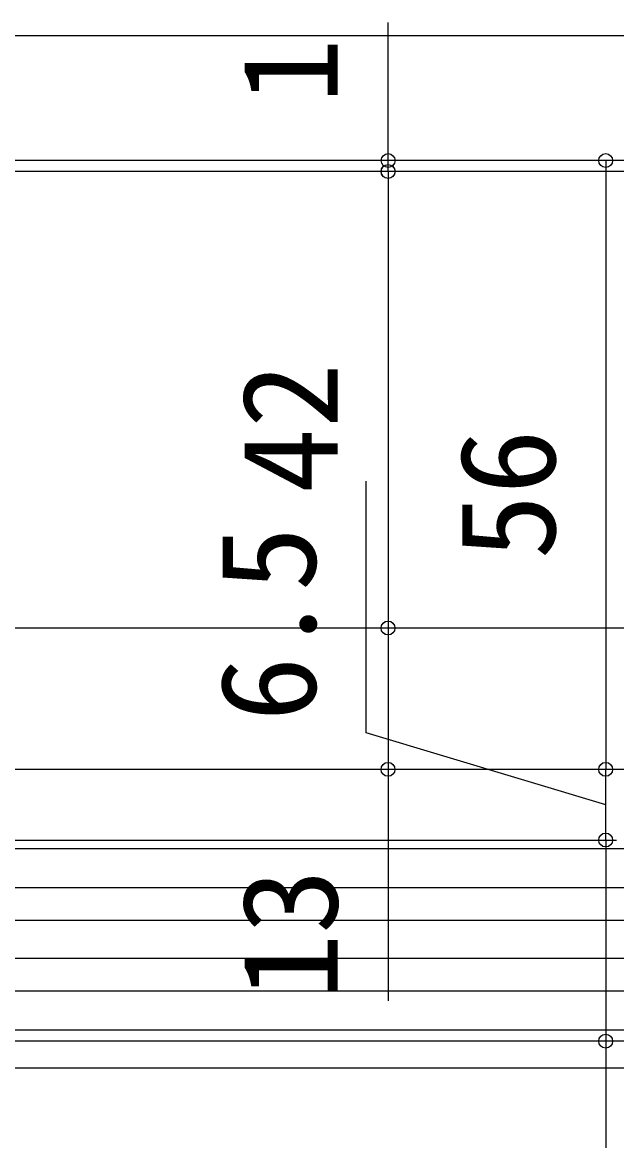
# Model space of a CAD drawing. Units: millimetres, scale not verified. Extents: x -525 to 525, y -783 to 779.
# Drawn here: x -162.4 to -107.8, y 192.6 to 295.4 of the extents above; entities that cross this region are included whole.
import ezdxf
from ezdxf.enums import TextEntityAlignment as Align

# ---------------------------------------------------------------- set-up
doc = ezdxf.new("R2010")
doc.units = ezdxf.units.MM
doc.header["$LTSCALE"] = 4
for name, color, linetype in [('0-4_YKK_12', 2, 'Continuous'), ('0-5_YKK_13', 4, 'Continuous'), ('0-7_YKK_D', 6, 'Continuous')]:
    doc.layers.add(name, color=color, linetype=linetype)
doc.styles.add('ＭＳ ゴシック', font='')
doc.styles.get('ＭＳ ゴシック').set_extended_font_data('MS Gothic')

msp = doc.modelspace()

# ---------------------------------------------------------------- linework, layer by layer
at = {"layer": '0-4_YKK_12'}
for p, q in [((-9.904, 282.702), (-185.5, 282.702)), ((-9.904, 226.702), (-167.997, 226.702)), ((-9.904, 219.402), (-185.5, 219.402)), ((-9.904, 215.802), (-185.5, 215.802)), ((-9.904, 212.802), (-184.527, 212.802)), ((-9.904, 209.302), (-184.2, 209.302)), ((-9.904, 206.302), (-184.411, 206.302)), ((-9.904, 202.702), (-185.5, 202.702)), ((-9.904, 201.702), (-186, 201.702)), ((398.264, 199.202), (-361.64, 199.202))]:
    msp.add_line(p, q, dxfattribs=at)
at = {"layer": '0-5_YKK_13'}
for p, q in [((-9.904, 281.702), (-172.6, 281.702)), ((-9.904, 239.702), (-172.6, 239.702))]:
    msp.add_line(p, q, dxfattribs=at)
at = {"layer": '0-7_YKK_D'}
for p, q in [((-128.779, 282.702), (-128.779, 295.415)), ((-172, 294.202), (-67.785, 294.202)), ((-128.779, 281.702), (-128.779, 282.702)), ((-127.785, 282.702), (-127.779, 282.702)), ((-108.785, 282.702), (-108.785, 226.702)), ((-128.785, 281.702), (-128.784, 239.702)), ((-128.779, 281.702), (-128.779, 279.152)), ((-127.785, 281.702), (-127.779, 281.702)), ((-129.785, 239.702), (-129.785, 239.702)), ((-129.785, 226.702), (-129.785, 226.702)), ((-108.785, 220.202), (-108.785, 226.702)), ((-168.5, 220.202), (-107.785, 220.202)), ((-168.5, 220.202), (-107.785, 220.202))]:
    msp.add_line(p, q, dxfattribs=at)
for points in [[(-108.785, 223.452), (-130.785, 230.052), (-130.785, 253.211)], [(-128.785, 239.702), (-128.785, 226.702), (-128.785, 205.424)], [(-108.785, 220.202), (-108.785, 201.702), (-108.785, 168.152)]]:
    msp.add_lwpolyline(points, dxfattribs=at)
for centre in [(-128.779, 282.702), (-108.785, 282.702), (-128.785, 281.702), (-128.779, 281.702), (-128.785, 239.702), (-128.784, 239.702), (-128.785, 226.702), (-108.785, 226.702), (-108.785, 226.702), (-108.785, 220.202), (-108.785, 220.202), (-108.785, 201.702)]:
    msp.add_circle(centre, 0.637, dxfattribs=at)

# ---------------------------------------------------------------- texts
at = {"layer": '0-7_YKK_D', "style": 'ＭＳ ゴシック'}
for s, p in [('1', (-130.779, 287.961)), ('42', (-130.785, 252.111)), ('56', (-110.785, 246.009)), ('6.5', (-132.785, 231.097)), ('13', (-130.785, 205.584))]:
    msp.add_text(s, height=8.798, rotation=90, dxfattribs=at).set_placement(p, align=Align.BOTTOM_LEFT)

doc.saveas('drawing.dxf')
